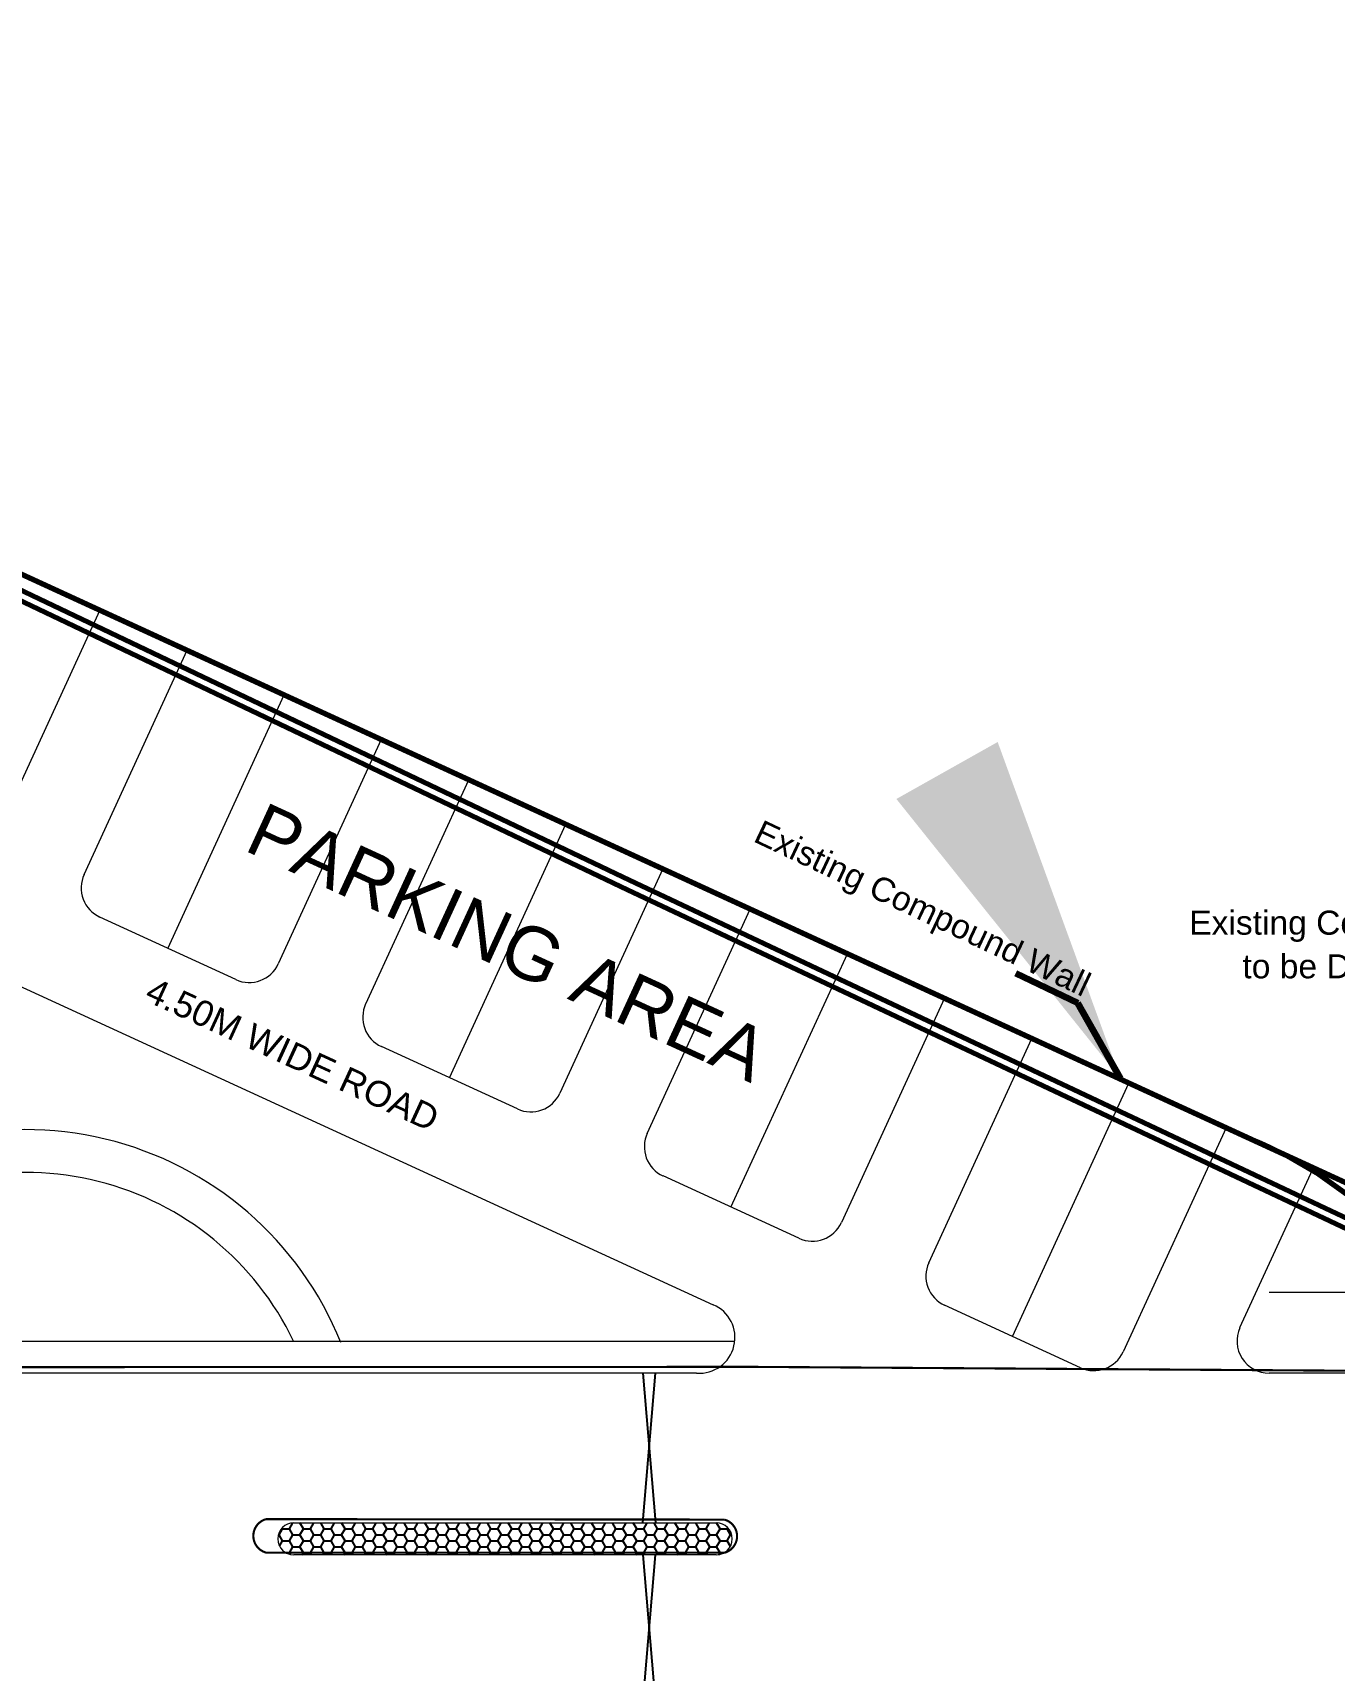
# Model space of a CAD drawing. Extents: x 7897917 to 8423973, y -6487334 to -6173396.
# Drawn here: x 8102609 to 8106331, y -6347865 to -6343182 of the extents above; entities that cross this region are included whole.
import ezdxf
from ezdxf.enums import TextEntityAlignment as Align

# ---------------------------------------------------------------- set-up
doc = ezdxf.new("R2010")
doc.units = 0
doc.header["$LTSCALE"] = 600
doc.header["$MEASUREMENT"] = 0
for name, pattern in [('CONTINUA', [0]), ('DASHED', [0.75, 0.5, -0.25]), ('DASHED2', [0.375, 0.25, -0.125])]:
    doc.linetypes.add(name, pattern=pattern)
doc.layers.get('0').update_dxf_attribs({"linetype": 'CONTINUOUS'})
doc.layers.add('TITLE', color=7, linetype='CONTINUOUS')
doc.styles.add('AR', font='arial.ttf')
doc.styles.add('ari', font='arial.ttf')
doc.styles.add('ARIAL', font='arial.ttf')
doc.styles.add('ROMANS', font='romans.shx')
doc.dimstyles.new('WOKDIM', dxfattribs={"dimscale": 100, "dimtxt": 2, "dimasz": 0.5, "dimexe": 1, "dimexo": 0, "dimgap": 0.5, "dimtad": 1, "dimdec": 0, "dimzin": 0, "dimdsep": 46, "dimtxsty": 'ROMANS', "dimblk": 'ARCHTICK', "dimcen": 0.8, "dimdle": 1, "dimclrd": 256, "dimclre": 256, "dimclrt": 6, "dimadec": 0, "dimazin": 0, "dimtfac": 1, "dimtdec": 0, "dimtix": 1, "dimtmove": 2, "dimatfit": 3, "dimfxl": 1, "dimtolj": 1, "dimtzin": 0, "dimarcsym": 0})

# ---------------------------------------------------------------- blocks, each defined once
blk = doc.blocks.new('_ArchTick')
at = {"color": 0, "linetype": 'ByBlock', "const_width": 0.15}
blk.add_lwpolyline([(-0.5, -0.5), (0.5, 0.5)], dxfattribs=at)
blk = doc.blocks.new('A$C67844AE1')
at = {"layer": 'TITLE'}
h = blk.add_hatch(dxfattribs=at)
h.set_pattern_fill('HONEY', color=8, scale=157.169043, style=0)
h.set_pattern_definition([(0, (-559135.153, 142307.712), (29.4691956, 17.01404795), [19.6461304, -39.2922608]), (120, (-559135.153, 142307.712), (-29.46919555, 17.01404806), [19.6461304, -39.2922608]), (60, (-559135.153, 142307.712), (6e-08, 34.028096), [-39.2922608, 19.6461304])])
h.paths.add_polyline_path([(-13953.7, -6089.2, -1), (-13953.7, -6179.8), (-13953.7, -6179.8), (-15148.8, -6179.8, -1.000001), (-15148.8, -6089.2)])
at = {"layer": 'TITLE', "color": 8, "lineweight": 0}
for p, q in [((-19201.9, -3065.3, 6), (-13962.8, -5472.4, 6)), ((-15697.7, -3507.9, 6), (-15989.1, -4142.3, 6)), ((-15450.5, -3621.5, 6), (-15697.7, -3507.9, 6)), ((-15741.9, -4255.8, 6), (-15450.5, -3621.5, 6)), ((-15505.1, -4464.4, 6), (-15175.8, -3747.7, 6)), ((-15505.1, -4464.4, 6), (-15175.8, -3747.7, 6)), ((-14901.2, -3873.9, 6), (-15192.6, -4508.2, 6)), ((-14654, -3987.4, 6), (-14901.2, -3873.9, 6)), ((-14945.4, -4621.8, 6), (-14654, -3987.4, 6)), ((-14708.7, -4830.4, 6), (-14379.3, -4113.6, 6)), ((-14708.7, -4830.4, 6), (-14379.3, -4113.6, 6)), ((-14104.7, -4239.8, 6), (-14396.2, -4874.1, 6)), ((-13857.5, -4353.4, 6), (-14104.7, -4239.8, 6)), ((-14149, -4987.7, 6), (-13857.5, -4353.4, 6)), ((-15312.9, -4552.7, 6), (-15697.4, -4376.1, 6)), ((-13912.2, -5196.3, 6), (-13582.9, -4479.6, 6)), ((-13912.2, -5196.3, 6), (-13582.9, -4479.6, 6)), ((-13308.2, -4605.7, 6), (-13599.7, -5240.1, 6)), ((-13061, -4719.3, 6), (-13308.2, -4605.7, 6)), ((-13352.5, -5353.7, 6), (-13061, -4719.3, 6)), ((-14516.4, -4918.7, 6), (-14900.9, -4742, 6)), ((-13115.7, -5562.2, 6), (-12786.4, -4845.5, 6)), ((-13115.7, -5562.2, 6), (-12786.4, -4845.5, 6)), ((-12511.8, -4971.7, 6), (-12803.2, -5606, 6)), ((-12472.3, -5537.3, 6), (-12266.4, -5089.3, 6)), ((-13719.9, -5284.6, 6), (-14104.4, -5108, 6)), ((-11923.8, -5438.3, 6), (-12389.9, -5438.3, 6)), ((-12923.5, -5650.6, 6), (-13308, -5473.9, 6)), ((-20475, -5575.3, 6), (-13901.3, -5575.4, 6)), ((-14009.5, -5665.9, 6), (-20213.1, -5666, 6)), ((-11866.1, -5665.8, 6), (-12389.9, -5665.8, 6)), ((-15148.8, -6089.2, 6), (-13953.7, -6089.2, 6)), ((-13953.7, -6179.8, 6), (-15148.8, -6179.8, 6))]:
    blk.add_line(p, q, dxfattribs=at)
at = {"layer": 'TITLE', "color": 10, "const_width": 13.9}
for points in [[(-3788, -1388.3), (-4568.1, -2652.3), (-5134, -3581.1), (-6074.4, -4450.5), (-6654.9, -5429.2), (-9972.3, -5030.1), (-10297.8, -5507), (-11766.9, -5507.8), (-11947.1, -5333.3), (-14195.8, -4273.2), (-17406.1, -2743.4), (-18918.1, -2013.3), (-19116, -2561.7), (-19560.7, -2352.7), (-21226.6, -5113.4)], [(-3750.7, -1379.6), (-4544.9, -2666.6), (-5112.8, -3598.5), (-6053, -4467.7), (-6640.5, -5458.3), (-9959.2, -5059.1), (-10283.4, -5534.2), (-11777.9, -5535), (-11962.8, -5356), (-14207.4, -4297.7), (-17417.9, -2768), (-18902.7, -2050.9), (-19100.5, -2599), (-19550, -2387.7), (-21203.3, -5127.4)]]:
    blk.add_lwpolyline(points, dxfattribs=at)
at = {"layer": 'TITLE', "color": 10}
blk.add_lwpolyline([(-3788, -1388.3), (-4568.1, -2652.3), (-5134, -3581.1), (-6074.4, -4450.5), (-6654.9, -5429.2), (-9972.3, -5030.1), (-10297.8, -5507), (-11766.9, -5507.8), (-11947.1, -5333.3), (-14195.8, -4273.2), (-17406.1, -2743.4), (-18918.1, -2013.3), (-19116, -2561.7), (-19560.7, -2352.7), (-21226.6, -5113.4)], dxfattribs=at)
at = {"layer": 'TITLE', "color": 8, "linetype": 'DASHED2', "lineweight": 0, "ltscale": 6, "const_width": 15.1, "elevation": 6, "flags": 128}
blk.add_lwpolyline([(-2003.9, -7493), (-2221.6, -4307.4), (-2175.5, -3938.4), (-1642.8, 323.5), (-31.6, 24.6), (-84.9, 841.4), (-1706.6, 881.6), (-3265.3, 690.4), (-2836.5, 167.2), (-4833.2, -750.6), (-3799.1, -1389.9), (-5142.7, -3563.4), (-6084.9, -4450.5), (-6650.1, -5438.2), (-9382, -5112.8, 0.243248), (-10377.5, -5544.9), (-11867, -5544.9, 0.166319), (-12338.1, -5051.5), (-18844.8, -2062), (-19040.7, -2458), (-19480.6, -2222.8), (-21509.5, -5575.3), (-24942.1, -3313.6), (-24624.5, -9224.5), (-22945.7, -9140.5), (-23513.5, -12602.4), (-28454.1, -12602.4), (-28454.1, -16216.6), (-26957.9, -16299.3), (-26949.9, -16422.4), (-26111.3, -16503.5), (-26288.2, -19309.4), (-26448.9, -20494.1), (-25847.5, -25816.6), (-24848.6, -25610.2), (-23343.1, -24528.2), (-20742.3, -22959.6), (-17631.2, -22415.1), (-17309.8, -20932.6), (-17441.3, -20076.7), (-17017.7, -18599.5), (-13197.8, -17982), (-13197.8, -17982), (-13197.8, -17982), (-13197.8, -17982), (-4911.9, -18134), (-4911.9, -18134), (-4911.9, -18134), (-4911.9, -18134), (-4911.9, -18134), (-4911.9, -18134), (-4911.9, -18134), (-4911.9, -18134), (-4911.9, -18134), (-3079.1, -17381.1), (-3382.5, -16841.8), (-2832.2, -15707.7), (-2188, -14381.3), (-2077.3, -13894.5), (-1841.6, -10424.8)], format="xyb", close=True, dxfattribs=at)
at = {"layer": 'TITLE', "color": 8, "linetype": 'DASHED', "lineweight": 0, "ltscale": 5, "const_width": 15.1, "elevation": 6, "flags": 128}
blk.add_lwpolyline([(-9382, -5112.8), (-10606.3, -4967), (-10558.2, -4305.7), (-11913.3, -5246.7), (-12338.1, -5051.5)], dxfattribs=at)
at = {"layer": 'TITLE', "color": 8, "const_width": 6.04}
blk.add_lwpolyline([(-11780.1, -5661.6), (-13848.8, -5648.2), (-16312.8, -5649.1), (-18251.2, -5647.8), (-20320.1, -5610.7)], dxfattribs=at)
at = {"layer": 'TITLE', "color": 8, "linetype": 'CONTINUA', "ltscale": 1.5, "elevation": 11.5}
for points in [[(-14161.6, -5666), (-14125.4, -6089.2)], [(-14161.6, -6089.2), (-14125.4, -5666)], [(-14161.6, -6603), (-14125.4, -6179.8)], [(-14161.6, -6179.8), (-14125.4, -6603)]]:
    blk.add_lwpolyline(points, dxfattribs=at)
at = {"layer": 'TITLE', "color": 8, "const_width": 6.04}
blk.add_lwpolyline([(-13930.8, -6080.2), (-15227.2, -6078.9, 0.761765), (-15227.2, -6173.6), (-13930.9, -6174, 0.766791)], format="xyb", close=True, dxfattribs=at)
at = {"layer": 'TITLE', "color": 8, "lineweight": 0}
for centre, radius, start, end in [((-15659.5, -4293.7, 6), 90.7, 155.3234, 245.3234), ((-15275, -4470.3, 6), 90.7, 245.3234, 335.3234), ((-14863.1, -4659.6, 6), 90.7, 155.3234, 245.3234), ((-14478.5, -4836.3, 6), 90.7, 245.3234, 335.3234), ((-15907, -5937.8, 6), 960.6, 21.8855, 131.0628), ((-14066.6, -5025.6, 6), 90.7, 155.3234, 245.3234), ((-12860.2, -6012.9, 6), 1098, 57.2635, 71.4968), ((-15907, -5937.8, 6), 839.7, 25.5732, 126.1381), ((-13682.1, -5202.2, 6), 90.7, 245.3234, 335.3234), ((-13270.1, -5391.5, 6), 90.7, 155.3234, 245.3234), ((-14001.6, -5565.4, 6), 100.8, 265.5146, 67.3633), ((-12389.9, -5575.2, 6), 90.7, 155.3234, 270.0015), ((-12885.6, -5568.2, 6), 90.7, 245.3234, 335.3234), ((-15148.8, -6134.5, 6), 45.3, 89.9999, 269.9999), ((-13953.7, -6134.5, 6), 45.3, 269.9999, 89.9999)]:
    blk.add_arc(centre, radius, start, end, dxfattribs=at)
at = {"layer": 'TITLE', "color": 8, "style": 'ari'}
blk.add_text('PARKING AREA', height=151.124, rotation=335.3233, dxfattribs=at).set_placement((-14574.4, -4515.8, 12.1), align=Align.CENTER)
at = {"layer": 'TITLE', "color": 8, "lineweight": 50, "style": 'ARIAL'}
blk.add_text('Existing Compound Wall', height=68.006, rotation=334.7142, dxfattribs=at).set_placement((-13369.9, -4350.9, 16.8), align=Align.MIDDLE_CENTER)
at = {"layer": 'TITLE', "color": 8, "lineweight": 0, "style": 'ARIAL'}
for s, p in [('Existing Compound Wall', (-12098.5, -4391.8, -2.1)), ('to be Dismantling', (-12098.5, -4515.2, -2.1))]:
    blk.add_text(s, height=68.006, dxfattribs=at).set_placement(p, align=Align.MIDDLE_CENTER)
at = {"layer": 'TITLE', "color": 8, "linetype": 'Continuous', "style": 'AR'}
blk.add_text('4.50M WIDE ROAD', height=72.54, rotation=335.3234, dxfattribs=at).set_placement((-15152.5, -4764.3, 6), align=Align.MIDDLE_CENTER)
at = {"layer": 'TITLE', "color": 8, "linetype": 'Continuous', "ltscale": 30}
blk.add_leader([(-12810.7, -4832.9, 6), (-12930.7, -4619.6, 6), (-13106.8, -4535.4, 6)], dimstyle='WOKDIM', override={"dimasz": 10, "dimgap": 0.5, "dimtad": 0, "dimclrd": 170, "dimlwd": 65535}, dxfattribs=at)

msp = doc.modelspace()

# ---------------------------------------------------------------- block references
at = {"layer": 'TITLE', "xscale": 1.010947171598673, "yscale": 1.010947171598673, "zscale": 1.010947171598673}
msp.add_blockref('A$C67844AE1', (8118670.283, -6341287.263), dxfattribs=at)

doc.saveas('drawing.dxf')
